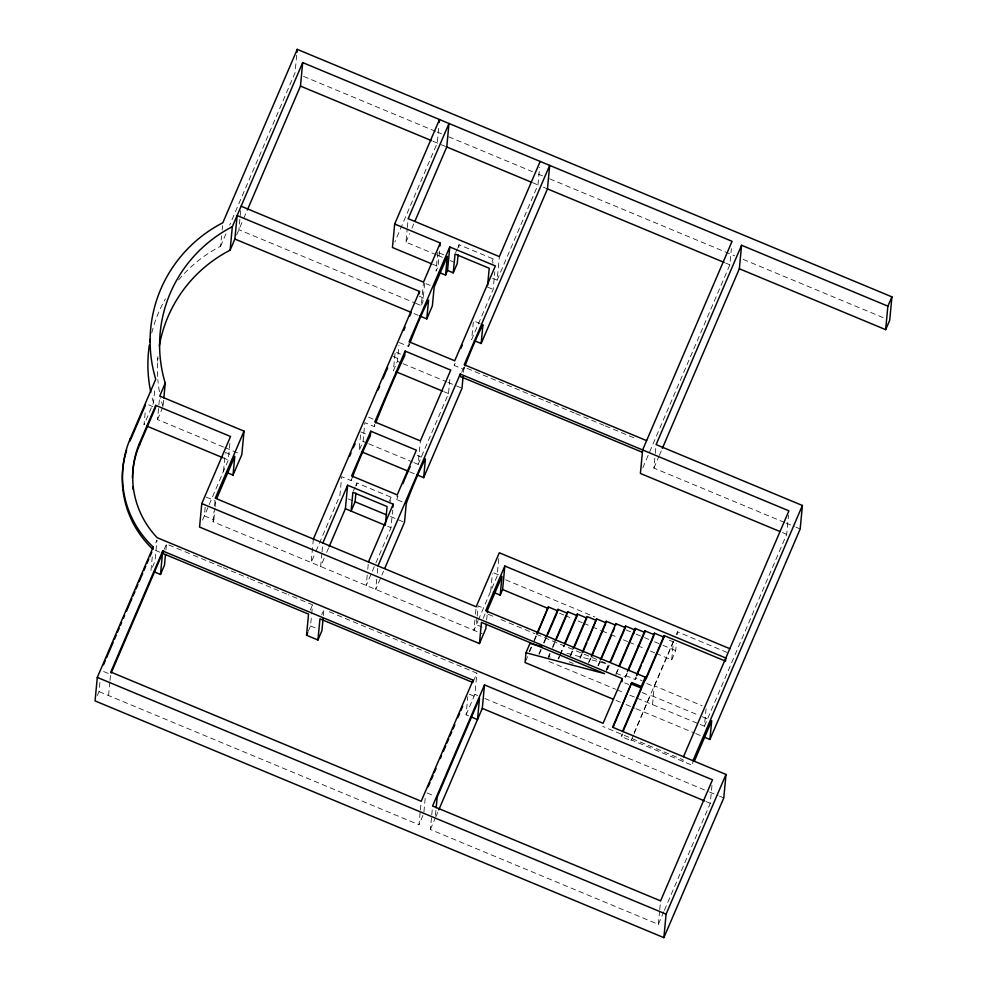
<?xml version="1.0" encoding="UTF-8"?>
<svg xmlns="http://www.w3.org/2000/svg" width="987" height="987" viewBox="0 0 987 987"><rect width="100%" height="100%" fill="white"/><g stroke="black" fill="none" stroke-linecap="round" stroke-linejoin="round"><path stroke-width="0.74" stroke-dasharray="4.93 3.7" d="M97.355 695.588L99.07 691.603L100.069 681.03M108.57 695.551L109.853 681.955M110.001 680.45L110.569 674.405L102.426 671.024M145.151 412.825L144.003 424.903L153.516 402.733L154.91 388.039M157.587 361.168L157.871 358.232M223.543 447.037L157.501 419.549L159.438 398.995M163.151 405.213L163.706 399.34M152.269 556.915L150.986 570.511L154.984 561.196L156.982 540.049L154.7 545.379M165.915 550.043L166.482 544.01L183.496 551.091M178.61 279.926A136.662 134.158 5.4 0 1 220.607 246.244L221.581 235.967M222.137 230.094L222.556 225.69M205.173 507.207L204.358 515.88L213.858 519.841L213.056 521.704L482.088 633.679M240.692 210.613L238.891 229.712L414.219 302.676M213.056 521.704L214.031 511.426M214.586 505.554L215.277 498.213M213.858 519.841L214.944 508.268M215.08 506.825L215.635 501.038M223.518 471.181L225.159 453.823M209.145 504.702L228.318 460.004L229.983 442.373M296.692 55.223L295.027 72.841L229.687 225.098M313.36 539.025L311.139 562.528L315.334 552.745M308.252 631.261L310.535 625.943L311.534 615.37M311.682 613.852L312.534 604.797L288.426 594.766M321.885 553.263L320.639 566.476L324.267 558.025M322.033 551.795L322.86 542.986M323.366 615.58L323.933 609.534L321.651 614.864M315.926 551.351L339.898 495.462L341.675 476.672L351.175 480.62L351.619 475.919M360.563 434.848L359.058 450.751L363.056 441.436L364.832 422.646L374.332 426.594L375.739 422.979M356.591 485.888L356.875 482.988L391.074 497.226L390.655 501.569M374.332 426.594L374.554 424.25M367.213 575.174L366.239 585.464L375.294 564.33M367.769 569.302L368.459 561.961M395.047 353.297L393.406 370.643L397.403 361.328L398.908 345.425M436.451 254.856L405.953 242.16L407.199 228.947M407.347 227.479L408.174 218.67M376.713 579.135L375.739 589.412L383.524 571.251M377.268 573.262L377.959 565.921M375.899 562.923L391 527.712L392.666 510.082M399.18 342.538L408.68 346.486L409.124 341.786M402.19 501.852L396.774 499.595L397.218 494.894M415.626 303.268L421.289 305.625L423.509 282.122M438.647 128.335L437.266 143.029L394.886 241.877M424.657 283.096L422.88 301.899L421.289 305.625M437.846 252.364L436.057 271.154L438.055 266.502L439.721 248.884M413.911 462.607L418.155 464.371L420.376 440.881M458.758 247.601L459.029 244.714L493.229 258.952L492.821 263.282M418.155 464.371L448.505 393.579L449.887 378.897M464.606 367.115A30.918 1.777 -67.4 0 0 463.779 369.422L454.279 365.474L454.723 360.773M99.07 691.603L418.969 824.75L420.228 811.524M420.363 810.056L421.19 801.247M463.495 372.309L464.001 367.078L544.59 400.611M425.187 798.458L423.768 813.572L418.969 824.75M663.795 911.704L658.366 924.387L430.369 829.487L431.627 816.274M431.763 814.806L432.59 805.997M435.452 815.287L436.02 809.254M480.225 323.588L473.439 320.763L471.663 339.553L493.155 289.438L494.82 271.807M492.587 278.223L497.152 280.123L499.373 256.62M474.907 620.009L473.945 630.286L478.103 620.589M475.463 614.136L476.166 606.795M468.628 715.883L466.098 714.835L467.813 696.711M477.017 617.467L476.339 624.697L485.838 628.645M477.153 616.024L478.115 605.895L483.544 608.165M466.098 714.835L474.883 694.342L476.881 673.196L326.771 610.719M486.653 619.972L487.208 614.198M490.712 591.164L492.353 573.817M498.768 558.642L497.103 576.26L478.695 619.207M497.152 280.123L537.964 184.939L539.63 167.309M615.863 674.701L617.813 668.952M616.011 673.134L625.511 677.094L626.856 672.727M633.469 735.044L631.075 740.632L621.576 736.672L621.798 734.328M784.566 522.468L653.887 468.085L655.146 454.871M655.282 453.403L655.973 446.062M625.659 675.527L635.159 679.475L635.307 677.909L642.093 680.734M631.075 740.632L631.149 739.843L692.541 765.394L692.874 761.878M634.073 733.637L650.322 695.132L698.006 714.983M652.53 704.619L654.307 685.817L701.991 705.668M656.084 653.406L671.703 659.908L673.405 641.895L666.62 639.07M671.703 659.908L675.7 650.593L676.379 643.364M677.205 634.69L677.477 631.803L727.962 652.814M658.366 924.387L659.612 911.161M659.748 909.693L660.587 900.884M683.041 761.446L683.189 759.879L602.798 726.42M642.821 467.813L729.849 264.8L731.379 248.65M700.215 724.458L704.422 726.21L706.063 708.863M664.399 910.298L710.282 803.295L712.083 784.209M704.422 726.21L786.688 534.337L788.502 515.251M220.607 246.244L226.652 232.142M157.501 419.549L162.46 407.964M236.609 235.029L243.123 219.854M243.727 218.448L246.738 211.403M164.2 549.327L166.482 544.01M202.557 520.075L208.553 506.109M405.953 242.16L409.556 233.759M411.961 228.157L413.75 223.963M326.672 552.399L328.486 548.167M353.445 490.971L355.16 486.986M355.727 485.653L356.875 482.988M455.612 252.697L457.314 248.712M457.894 247.379L459.029 244.714M310.251 610.114L312.534 604.797M389.359 501.223L391.074 497.226M492.081 261.617L493.229 258.952M461.719 372.395L464.001 367.078M483.161 618.417L485.444 613.087M473.464 681.178L476.881 673.196M430.369 829.487L435.168 818.309M435.773 816.903L438.191 811.265M529.18 651.654L531.586 646.066M533.979 640.477L536.373 634.888M525.615 661.204L528.464 654.554M529.637 651.815L532.03 646.226M534.423 640.637L536.829 635.048M538.828 654.036L541.234 648.447M543.627 642.858L546.021 637.269M539.284 654.208L541.678 648.619M544.071 643.03L546.477 637.442M549.685 653.628L548.476 656.429L551.19 657.552M552.671 646.645L554.472 642.451M548.328 657.996L550.129 653.801M552.523 648.212L554.928 642.623M558.124 658.81L559.333 656.022M559.925 654.628L564.12 644.844M558.58 658.983L559.777 656.182M560.382 654.788L564.576 645.017M570.178 655.615L572.571 650.026M570.622 655.787L573.015 650.199M653.887 468.085L658.736 456.771M659.341 455.365L661.771 449.714M579.825 657.996L581.614 653.813M580.27 658.169L582.071 653.974M588.264 663.178L590.67 657.589M589.325 661.956L591.114 657.761M597.912 665.571L599.714 661.376M598.369 665.744L600.17 661.549M606.24 669.642L608.523 664.325L598.615 660.204M606.363 670.753L608.769 665.164M607.412 669.519L609.213 665.337M616.468 673.307L618.269 669.112M625.511 677.094L627.313 672.9M635.159 679.475L636.356 676.687M621.576 736.672L622.772 733.884M634.147 732.86L673.319 641.488M676.28 634.567L677.477 631.803M673.405 641.895L654.233 686.607L646.09 683.214M567.019 653.283L608.523 664.325M303.564 76.394L435.872 131.468M437.29 132.061L441.559 133.837M448.666 136.798L532.61 171.726M538.297 174.094L542.566 175.871M549.685 178.832L734.624 255.818M743.162 259.371L884.007 317.987M433.034 141.264L446.766 146.977M532.351 182.595L537.964 184.939M543.393 187.197L547.464 188.887M725.605 263.035L729.849 264.8M439.203 252.931L444.619 255.189M437.846 255.436L443.385 257.743M450.319 260.63L455.871 262.937M432.528 264.195L438.055 266.502M487.455 287.057L493.155 289.438M426.014 283.664L430.085 285.354M419.068 296.137L425.853 298.962M413.997 313.57L418.266 315.334M546.008 401.203L574.286 412.973M575.692 413.565L603.97 425.335M605.389 425.928L635.073 438.277M396.54 352.421L400.611 354.111M392.974 356.467L399.76 359.293M397.403 361.328L401.61 363.08M403.017 363.672L446.556 381.784M447.95 382.376L454.982 385.3M456.376 385.88L462.002 388.224M785.985 523.061L794.498 526.614M795.929 527.206L800.186 528.97M444.261 391.814L448.505 393.579M782.432 532.561L786.688 534.337M368.533 417.18L373.962 419.45M360.835 431.961L366.263 434.218M417.291 455.451L421.363 457.154M363.056 441.436L367.3 443.2M368.706 443.792L412.504 462.015M409.617 471.798L415.231 474.13M148.716 404.892L152.788 406.582M224.95 447.617L240.409 454.057M348.189 498.916L353.716 501.211M390.445 516.497L404.485 522.345M225.295 452.379L232.081 455.204M222.692 457.66L228.318 460.004M387.583 526.281L391 527.712M493.845 572.929L499.274 575.187M505.603 579.801L594.902 616.961M626.091 629.94L634.592 633.481M636.01 634.073L643.092 637.022M644.511 637.614L648.767 639.379M654.43 641.747L661.524 644.696M662.943 645.288L675.7 650.593M559.567 613.235L563.824 615.012M565.243 615.592L572.337 618.553M578.012 620.909L582.281 622.686M583.699 623.278L590.794 626.227M592.212 626.819L600.725 630.372M602.144 630.952L609.25 633.913M610.669 634.505L617.763 637.454M623.439 639.823L627.695 641.587M629.114 642.179L636.22 645.14M637.639 645.732L644.733 648.681M650.408 651.05L654.665 652.814M488.269 614.272L495.338 617.22M501.001 619.565L534.954 633.703M536.373 634.296L597.197 659.612M206.135 497.09L214.278 500.483M624.685 682.844L628.756 684.534M702.213 716.735L708.999 719.56M569.129 661.771L573.2 663.461M642.105 692.529L650.248 695.921M548.908 661.487L615.629 689.259M617.048 689.851L624.142 692.8M629.817 695.169L635.505 697.525M636.923 698.117L698.821 723.878M616.061 700.412L620.329 702.189M626.017 704.558L634.555 708.111M635.973 708.703L694.293 732.971M695.712 733.563L701.399 735.932M184.914 551.671L192.009 554.632M193.427 555.212L221.779 567.019M223.198 567.611L248.724 578.234M250.143 578.826L287.007 594.174M155.699 550.499L159.771 552.189M310.535 625.943L316.876 628.571M474.883 694.342L477.733 695.527M484.839 698.488L708.123 791.426M709.554 792.018L718.08 795.559M719.511 796.151L723.779 797.928M469.368 694.219L476.968 697.377M706.038 801.53L710.282 803.295M427.026 792.943L434.625 796.114M163.015 406.681A136.662 134.158 5.4 0 1 160.659 397.761M159.438 391.74A136.662 134.158 5.4 0 1 157.846 379.563M157.624 376.503A136.662 134.158 5.4 0 1 157.932 356.591M153.516 402.733A136.662 134.158 5.4 0 1 151.517 395.306M151.739 332.977A136.662 134.158 5.4 0 1 165.421 298.876M408.68 346.486A32.818 1.888 -67.4 0 1 409.556 344.068M351.175 480.62A30.918 1.777 -67.4 0 1 352.458 477.091M454.279 365.474A30.918 1.777 -67.4 0 1 455.106 363.167M396.774 499.595A30.918 1.777 -67.4 0 1 398.057 496.066"/><path stroke-width="1.48" d="M885.647 329.646L887.868 306.155L741.57 245.257L739.349 268.76L885.647 329.646L889.706 320.356L891.927 296.865L297.247 49.35L222.828 222.754A136.662 134.158 5.4 0 0 155.736 379.23L130.247 438.684A99.255 97.429 5.4 0 0 153.207 547.02L97.294 677.415L95.073 700.918L663.869 937.65L723.779 797.928L726 774.437L612.594 727.234L631.766 682.535L641.266 686.483L640.97 689.617M130.247 438.684L130.025 441.029L145.41 405.139M132.468 478.078A90.125 88.472 5.4 0 1 139.525 444.989L139.747 442.632L155.724 405.361L230.539 436.501L201.78 503.567L199.559 527.058L479.448 643.549L485.838 628.645L486.246 624.315M155.724 405.361L155.502 407.717L139.525 444.989M163.854 397.872L165.236 383.19A136.662 134.158 5.4 0 1 232.327 226.702L302.688 62.588L732.07 241.309L642.623 449.949L640.403 473.452L779.594 531.376M153.207 547.02L152.985 549.364A99.255 97.429 5.4 0 1 126.632 450.232M155.058 572.201L160.486 574.459L162.707 550.968L473.106 680.166L472.884 682.51L319.948 618.849L317.95 639.995L306.55 635.258L308.549 614.111L162.485 553.325M165.483 554.583L164.484 565.144L160.486 574.459M159.339 345.943A136.662 134.158 5.4 0 1 230.107 250.192L232.327 226.702M230.107 250.192L234.894 239.027L237.127 215.524L419.512 291.436L419.29 293.793M227.59 472.872L233.018 475.129L234.795 456.339L216.832 498.25M165.236 383.19L159.721 396.058L244.036 431.146L241.815 454.637L233.018 475.129M296.964 52.286L297.247 49.35M247.342 209.997L300.467 86.091L302.688 62.588M323.082 618.602L321.935 630.681L317.95 639.995M329.09 546.761L345.401 508.724L347.621 485.234L393.221 504.209L392.937 507.145M345.401 508.724L385.3 525.331L387.077 506.541L352.877 492.303L351.101 511.106L355.098 501.791L355.912 493.118M370.779 431.208L351.619 475.919L397.218 494.894L416.378 450.195L370.779 431.208L370.335 435.909A30.918 1.777 -67.4 0 0 352.458 477.091M439.203 122.462L439.486 119.526L394.677 224.024L392.456 247.515L431.146 263.628M405.126 351.101L374.776 421.893L420.376 440.881L450.726 370.088L405.126 351.101L404.682 355.801L402.474 360.428A68.189 3.911 -67.4 0 0 376.676 420.573L375.739 422.979M419.685 315.926L426.791 318.887L428.568 300.097A32.818 1.888 -67.4 0 0 410.037 342.797M414.959 221.162L446.766 146.977L448.986 123.486L408.174 218.67L499.373 256.62L540.185 161.436M440.005 245.948L440.276 242.999L394.677 224.024M416.637 474.71L423.657 477.634L425.434 458.844A30.918 1.777 -67.4 0 0 406.262 503.555L404.485 522.345L384.72 568.45M440.128 272.856L445.556 275.114L447.333 256.312L434.157 287.057L432.38 305.847L426.791 318.887M445.556 275.114L447.555 270.45L449.776 246.96L495.375 265.935L454.723 360.773L409.124 341.786L449.776 246.96M447.555 270.45L453.255 272.831L455.032 254.029L489.231 268.267L487.59 285.613M458.067 254.831L457.252 263.517L453.255 272.831M683.485 756.745L788.909 510.847L460.226 374.036L460.004 376.392L642.401 452.305M463.088 376.652L462.002 388.224L423.657 477.634M436.168 807.736L437.167 797.163L479.497 698.438L477.498 719.572L471.169 716.944M474.377 340.688L481.162 343.513L482.939 324.711A30.918 1.777 -67.4 0 0 465.062 365.893M479.448 643.549L481.446 622.402L604.525 673.64L525.972 652.74L529.957 643.425L541.826 646.584M487.344 612.742L487.615 609.855L501.988 576.322L500.212 595.112L493.426 592.299M438.796 809.846L482.285 708.395L484.506 684.904L712.503 779.804L660.587 900.884L432.59 805.997L484.506 684.904M500.212 595.112L502.605 589.523L504.826 566.032L725.815 658.008L725.519 661.142L664.128 635.591L622.994 731.527M481.162 343.513L547.464 188.887L549.685 165.397L464.223 364.721L646.608 440.634M525.972 652.74L525.047 662.536L613.223 699.228M537.422 633.654L548.353 606.943L557.852 610.891L558 609.324L567.5 613.285L567.648 611.718L577.148 615.666L565.169 643.61M577.148 615.666L577.296 614.099L586.796 618.059L574.212 647.398M588.055 640.008L596.592 618.874L606.092 622.834L606.24 621.267L615.74 625.215L615.888 623.648L625.388 627.609L611.015 661.142M625.388 627.609L625.536 626.042L635.036 629.99L619.466 666.324M621.97 681.709L622.266 678.575L201.78 503.567M635.036 629.99L635.184 628.435L644.684 632.383L628.509 670.111M613.038 727.407L631.766 682.535M644.684 632.383L644.832 630.816L654.332 634.777L654.48 633.21L663.98 637.158L646.004 679.068M644.955 680.302L645.251 677.168L485.666 610.743L504.826 566.032M663.98 637.158L664.128 635.591M663.869 937.65L666.089 914.159L726 774.437M704.237 737.116L709.937 739.485L711.713 720.683L694.342 761.211M741.57 245.257L656.108 444.594L802.406 505.48L800.186 528.97L709.937 739.485M103.487 664.819L105.301 660.599M106.51 657.786L113.147 642.29M114.356 639.477L116.158 635.258M117.367 632.433L119.18 628.213M120.389 625.4L121.598 622.587M123.412 618.355L124.609 615.543M126.422 611.323L131.863 598.64M133.06 595.827L134.874 591.608M136.083 588.795L137.896 584.563M139.105 581.75L142.72 573.299M143.929 570.486L145.743 566.267M146.952 563.441L148.766 559.222M149.975 556.409L151.776 552.177M162.707 550.968L110.791 672.061L421.19 801.247L473.106 680.166M111.173 672.998L163.632 550.66M244.036 431.146L215.277 498.213L476.166 606.795L499.323 552.769L729.812 648.693M313.36 539.025L419.512 291.436M440.276 242.999L423.509 282.122L241.112 206.209M322.86 542.986L347.621 485.234M306.55 635.258L307.685 632.593M368.459 561.961L393.221 504.209M377.959 565.921L460.226 374.036M428.185 786.775L429.999 782.543M431.208 779.73L433.022 775.498M434.231 772.673L436.044 768.441M440.276 758.571L441.485 755.746M443.299 751.514L445.717 745.876M446.926 743.051L448.74 738.819M449.949 736.006L451.762 731.774M452.971 728.949L454.797 724.717M457.82 717.672L459.634 713.441M460.843 710.615L462.656 706.384M536.977 633.481L548.353 606.943M546.021 637.269L558 609.324M547.674 634.641L557.26 612.298M555.076 641.057L567.648 611.718M556.717 638.429L566.908 614.679M564.724 643.45L577.296 614.099M573.163 648.632L586.944 616.493L596.444 620.441M662.376 448.295L739.349 268.76M582.219 652.407L596.592 618.874M582.663 652.58L586.858 642.796M591.262 656.195L606.24 621.267M591.719 656.367L605.5 624.228M600.318 659.982L615.888 623.648M601.959 657.354L611.545 634.999M612.742 632.211L614.543 628.016M609.966 662.363L625.536 626.042M619.009 666.151L635.184 628.435M622.266 678.575L603.094 723.286L157.204 537.705A90.125 88.472 5.4 0 1 139.747 442.632M627.461 671.333L644.832 630.816M636.504 675.12L654.48 633.21M636.96 675.293L641.155 665.509M642.352 662.709L653.727 636.171M641.266 686.483L645.251 677.168M622.538 731.367L641.118 688.05L631.618 684.09M692.985 760.693L802.406 505.48M887.868 306.155L891.927 296.865M300.467 86.091L431.627 140.672M446.766 146.977L530.944 182.015M547.464 188.887L724.199 262.443M234.894 239.027L411.16 312.385M396.231 371.828L442.855 391.222M361.871 451.923L408.211 471.206M355.098 501.791L386.559 514.881M146.816 426.076L222.692 457.66M502.605 589.523L548.204 608.51M482.285 708.395L704.619 800.938M97.294 677.415L666.089 914.159M133.06 489.404A90.125 88.472 5.4 0 1 132.776 486.579M150.826 392.308A136.662 134.158 5.4 0 1 149.345 345.018M149.839 341.983A136.662 134.158 5.4 0 1 150.394 338.973M402.906 483.667A30.918 1.777 -67.4 0 1 404.263 480.361M404.719 479.263A30.918 1.777 -67.4 0 1 406.113 475.981M406.57 474.895A30.918 1.777 -67.4 0 1 410.197 466.666M403.769 330.485A32.818 1.888 -67.4 0 1 405.114 327.141M409.815 315.889A32.818 1.888 -67.4 0 1 411.234 312.632M460.855 348.448A30.918 1.777 -67.4 0 1 462.237 345.142M378.07 389.964A68.189 3.911 -67.4 0 1 379.687 386.151M382.919 378.687A68.189 3.911 -67.4 0 1 385.559 372.679M386.077 371.519A68.189 3.911 -67.4 0 1 387.62 368.065M349.62 456.327A30.918 1.777 -67.4 0 1 351.014 453.045M353.309 447.728A30.918 1.777 -67.4 0 1 355.098 443.743"/></g></svg>
